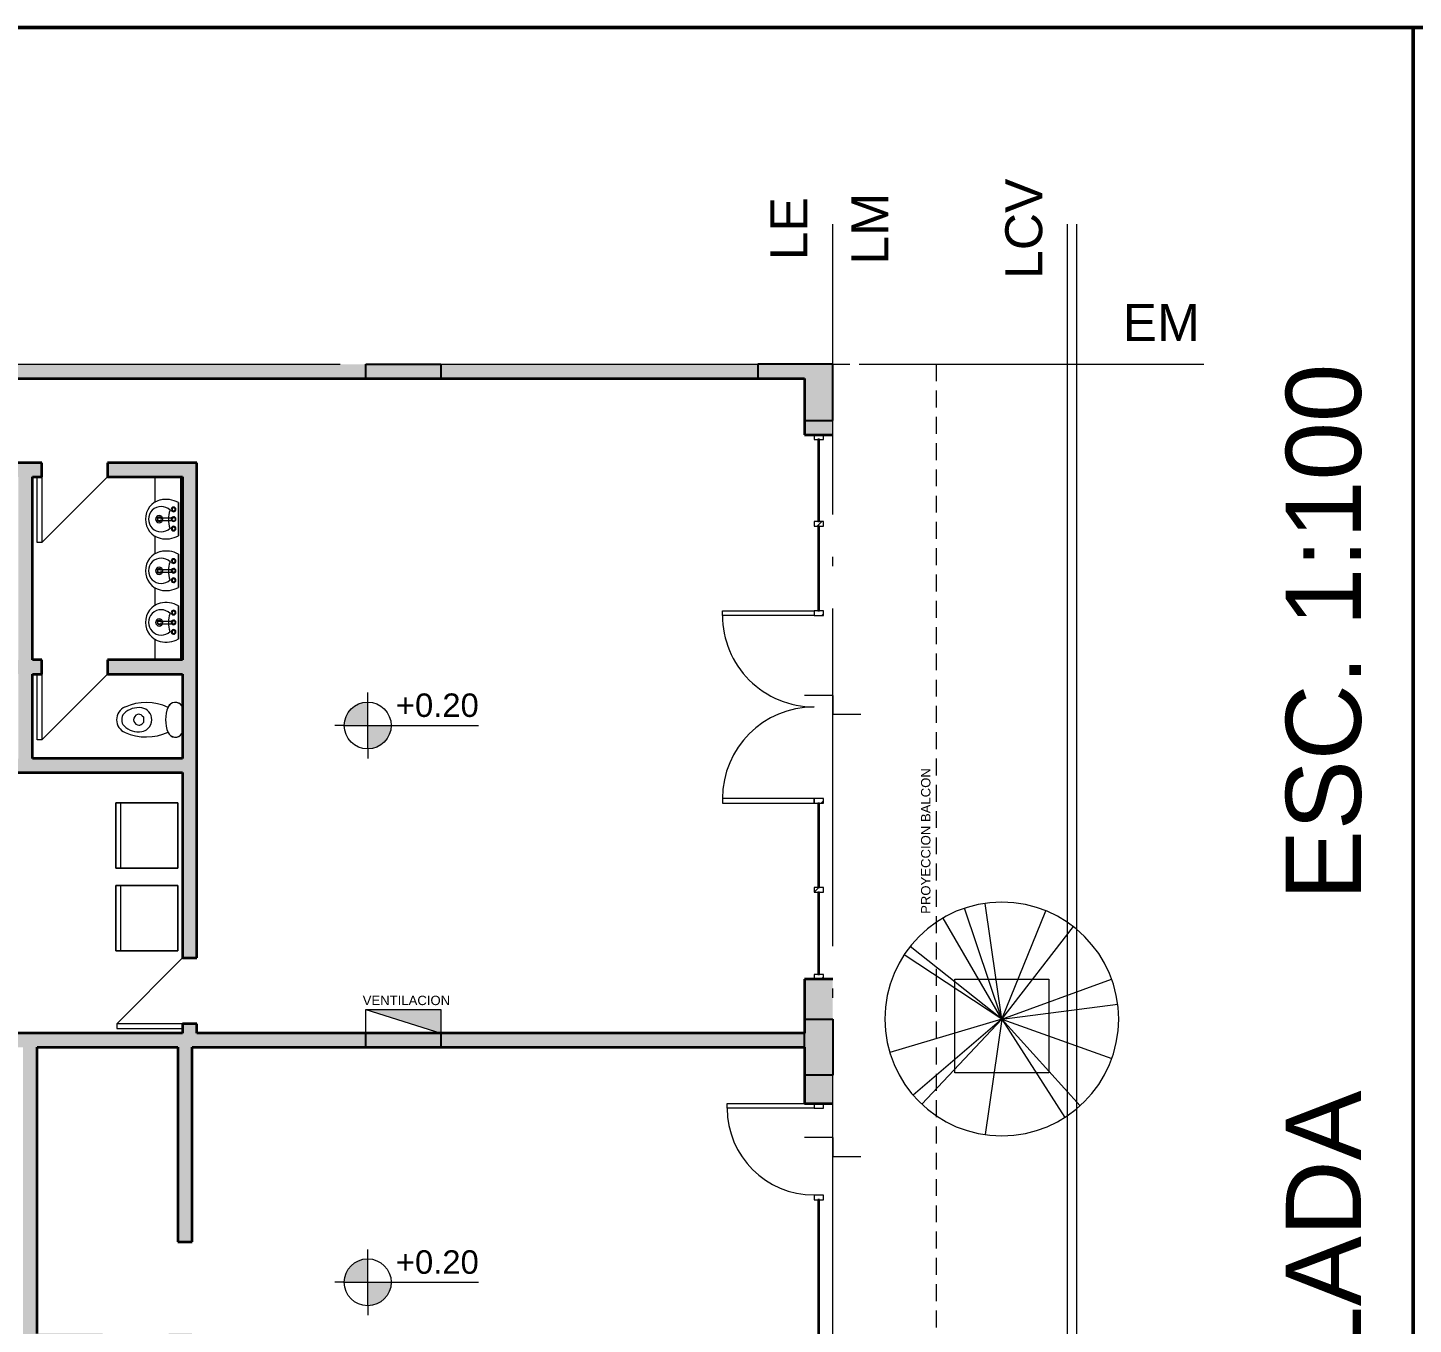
# Model space of a CAD drawing. Header units: metres. Extents: x 42 to 294, y -52 to 32.
# Drawn here: x 69.03 to 83.79, y 17.69 to 31.5 of the extents above; entities that cross this region are included whole.
import ezdxf

# ---------------------------------------------------------------- set-up
doc = ezdxf.new("R2010")
doc.units = ezdxf.units.M
doc.header["$LTSCALE"] = 0.15
doc.linetypes.add('ACAD_ISO02W100', pattern=[15, 12, -3])
doc.linetypes.add('ACAD_ISO04W100', pattern=[30, 24, -3, 0, -3])
doc.layers.get('0').update_dxf_attribs({"lineweight": 20})
for name, color, linetype, lineweight in [('A-DOORSYM', 1, 'Continuous', 9), ('A-FLOROTM', 6, 'Continuous', 13), ('A-WALL', 2, 'Continuous', 30), ('A-WALLCWM', 6, 'Continuous', 9), ('Accesorios', 4, 'Continuous', 20), ('F-AFFFEQM', 6, 'Continuous', 9), ('I-DETLFUM', 2, 'Continuous', 9), ('L-PLNTBEM', 3, 'Continuous', 9), ('P-SANRFIM', 6, 'Continuous', 9), ('PROYECCIONES', 7, 'ACAD_ISO02W100', 9), ('RECUADRO', 82, 'Continuous', 50), ('S-GRIDIDM', 1, 'Continuous', 20), ('VENTILACIONES', 4, 'Continuous', 9)]:
    doc.layers.add(name, color=color, linetype=linetype, lineweight=lineweight)
doc.layers.add('Hatch', color=8, linetype='Continuous')
doc.layers.add('MUROS', color=11, linetype='Continuous')
doc.styles.get("Standard").update_dxf_attribs({"font": 'arial.ttf', "height": 0.15})

# ---------------------------------------------------------------- blocks, each defined once
blk = doc.blocks.new('Panel de sistema - Acristalado-164-01 PBaja')
at = {"layer": 'A-WALLCWM'}
for p, q in [((0.4375, 0.01), (-0.4375, 0.01)), ((-0.4375, 0.01), (-0.4375, -0.01)), ((0.4375, -0.01), (0.4375, 0.01)), ((-0.4375, -0.01), (0.4375, -0.01))]:
    blk.add_line(p, q, dxfattribs=at)
blk = doc.blocks.new('Puerta de 1 hoja - 70x210 cm-73-01 PBaja')
at = {"layer": 'A-DOORSYM', "lineweight": 13}
for p, q in [((0.617, 0.775), (-0.083, 0.075)), ((0.617, 0.775), (-0.083, 0.075)), ((0.617, 0.075), (0.617, 0.775))]:
    blk.add_line(p, q, dxfattribs=at)
blk = doc.blocks.new('Puerta de 1 hoja - 70x210 cm-163-01 PBaja')
at = {"layer": 'A-DOORSYM', "lineweight": 13}
for p, q in [((0.617, 0.775), (-0.083, 0.075)), ((0.617, 0.775), (-0.083, 0.075)), ((0.617, 0.075), (0.617, 0.775))]:
    blk.add_line(p, q, dxfattribs=at)
blk = doc.blocks.new('Puerta de 1 hoja - 70x210 cm-140-01 PBaja')
at = {"layer": 'A-DOORSYM', "lineweight": 13}
for p, q in [((0.617, -0.775), (-0.083, -0.075)), ((0.617, -0.775), (-0.083, -0.075)), ((0.617, -0.075), (0.617, -0.775))]:
    blk.add_line(p, q, dxfattribs=at)
blk = doc.blocks.new('Sgl Glass _2_ - Puerta vidrio-139-01 PBaja')
at = {"layer": 'A-DOORSYM', "lineweight": 13}
blk.add_line((0.4625, 0.05), (0.4625, 0.975), dxfattribs=at)
at = {"layer": 'A-DOORSYM'}
blk.add_arc((0.4625, 0.05), 0.925, 90, 180, dxfattribs=at)
blk = doc.blocks.new('RPC Tree - Deciduous - Red Ash - 4_5-152-01 PBaja')
at = {"layer": 'L-PLNTBEM'}
for q in [(-0.177, 1.232), (-0.626, 1.076), (-0.398, 1.18), (0.468, 1.154), (0.762, 0.985), (-0.976, 0.772), (-1.04, 0.684), (1.17, 0.424), (1.235, 0.159), (-1.192, -0.358), (-0.943, -0.813), (-0.853, -0.907), (-0.177, -1.232), (0.672, -1.048), (0.834, -0.925), (1.172, -0.421)]:
    blk.add_line((0, 0), q, dxfattribs=at)
for start, end in [(360, 180), (180, 360)]:
    blk.add_arc((0, 0), 1.245, start, end, dxfattribs=at)
blk = doc.blocks.new('Panel de sistema - Acristalado-114-01 PBaja')
at = {"layer": 'A-WALLCWM'}
for p, q in [((0.8625, 0.01), (-0.8625, 0.01)), ((-0.8625, 0.01), (-0.8625, -0.01)), ((0.8625, -0.01), (0.8625, 0.01)), ((-0.8625, -0.01), (0.8625, -0.01))]:
    blk.add_line(p, q, dxfattribs=at)
blk = doc.blocks.new('Montante rectangular - Montante rectangular - 5x10 cm Aluminio-113-01 PBaja')
at = {"layer": 'A-WALLCWM'}
h = blk.add_hatch(dxfattribs=at)
h.set_pattern_fill('FP1_19', color=256, style=0, pattern_type=2)
h.set_pattern_definition([(315, (-0.041, 0.329), (0.25173, 0.25173), []), (315, (0.34, 0.329), (0.25173, 0.25173), [])])
h.paths.add_polyline_path([(-0.05, 0.05), (-0.05, -0.05), (0, -0.05), (0, 0.05)], flags=0)
at = {"layer": 'A-WALLCWM', "lineweight": 13}
for p, q in [((-0.05, 0.05), (-0.05, -0.05)), ((0, 0.05), (-0.05, 0.05)), ((0, -0.05), (0, 0.05)), ((-0.05, -0.05), (0, -0.05))]:
    blk.add_line(p, q, dxfattribs=at)
blk = doc.blocks.new('Montante rectangular - Montante rectangular - 5x10 cm Aluminio-112-01 PBaja')
at = {"layer": 'A-WALLCWM'}
h = blk.add_hatch(dxfattribs=at)
h.set_pattern_fill('FP1_20', color=256, style=0, pattern_type=2)
h.set_pattern_definition([(225, (0.031, 0.329), (0.25173, -0.25173), []), (225, (-0.35, 0.329), (0.25173, -0.25173), [])])
h.paths.add_polyline_path([(-0.025, 0.05), (0.025, 0.05), (0.025, -0.05), (-0.025, -0.05)], flags=0)
at = {"layer": 'A-WALLCWM', "lineweight": 13}
for p, q in [((-0.025, 0.05), (0.025, 0.05)), ((-0.025, -0.05), (-0.025, 0.05)), ((0.025, 0.05), (0.025, -0.05)), ((0.025, -0.05), (-0.025, -0.05))]:
    blk.add_line(p, q, dxfattribs=at)
blk = doc.blocks.new('Dbl Glass _2_ - Puerta doble - vidrio-108-01 PBaja')
at = {"layer": 'A-DOORSYM', "lineweight": 13}
for p, q in [((-0.975, -0.05), (-0.975, -1.025)), ((0.975, -0.05), (0.975, -1.025))]:
    blk.add_line(p, q, dxfattribs=at)
at = {"layer": 'A-DOORSYM'}
for centre, start, end in [((-0.975, -0.05), 270, 0), ((0.975, -0.05), 180, 270)]:
    blk.add_arc(centre, 0.975, start, end, dxfattribs=at)
blk = doc.blocks.new('Panel de sistema - Acristalado-107-01 PBaja')
at = {"layer": 'A-WALLCWM'}
for p, q in [((0.45, 0.01), (-0.45, 0.01)), ((-0.45, 0.01), (-0.45, -0.01)), ((0.45, -0.01), (0.45, 0.01)), ((-0.45, -0.01), (0.45, -0.01))]:
    blk.add_line(p, q, dxfattribs=at)
blk = doc.blocks.new('Panel de sistema - Acristalado-106-01 PBaja')
at = {"layer": 'A-WALLCWM'}
for p, q in [((0.45, 0.01), (-0.45, 0.01)), ((-0.45, 0.01), (-0.45, -0.01)), ((0.45, -0.01), (0.45, 0.01)), ((-0.45, -0.01), (0.45, -0.01))]:
    blk.add_line(p, q, dxfattribs=at)
blk = doc.blocks.new('Panel de sistema - Acristalado-105-01 PBaja')
at = {"layer": 'A-WALLCWM'}
for p, q in [((0.4375, 0.01), (-0.4375, 0.01)), ((-0.4375, 0.01), (-0.4375, -0.01)), ((0.4375, -0.01), (0.4375, 0.01)), ((-0.4375, -0.01), (0.4375, -0.01))]:
    blk.add_line(p, q, dxfattribs=at)
blk = doc.blocks.new('Montante rectangular - Montante rectangular - 5x10 cm Aluminio-104-01 PBaja')
at = {"layer": 'A-WALLCWM'}
h = blk.add_hatch(dxfattribs=at)
h.set_pattern_fill('FP1_24', color=256, style=0, pattern_type=2)
h.set_pattern_definition([(315, (-0.113, 0.329), (0.25173, 0.25173), []), (315, (0.268, 0.329), (0.25173, 0.25173), [])])
h.paths.add_polyline_path([(-0.05, 0.05), (-0.05, -0.05), (0, -0.05), (0, 0.05)], flags=0)
at = {"layer": 'A-WALLCWM', "lineweight": 13}
for p, q in [((-0.05, 0.05), (-0.05, -0.05)), ((0, 0.05), (-0.05, 0.05)), ((0, -0.05), (0, 0.05)), ((-0.05, -0.05), (0, -0.05))]:
    blk.add_line(p, q, dxfattribs=at)
blk = doc.blocks.new('Montante rectangular - Montante rectangular - 5x10 cm Aluminio-103-01 PBaja')
at = {"layer": 'A-WALLCWM'}
h = blk.add_hatch(dxfattribs=at)
h.set_pattern_fill('FP1_25', color=256, style=0, pattern_type=2)
h.set_pattern_definition([(225, (0.103, 0.329), (0.25173, -0.25173), []), (225, (-0.278, 0.329), (0.25173, -0.25173), [])])
h.paths.add_polyline_path([(-0.025, 0.05), (0.025, 0.05), (0.025, -0.05), (-0.025, -0.05)], flags=0)
at = {"layer": 'A-WALLCWM', "lineweight": 13}
for p, q in [((-0.025, 0.05), (0.025, 0.05)), ((-0.025, -0.05), (-0.025, 0.05)), ((0.025, 0.05), (0.025, -0.05)), ((0.025, -0.05), (-0.025, -0.05))]:
    blk.add_line(p, q, dxfattribs=at)
blk = doc.blocks.new('Montante rectangular - Montante rectangular - 5x10 cm Aluminio-102-01 PBaja')
at = {"layer": 'A-WALLCWM'}
h = blk.add_hatch(dxfattribs=at)
h.set_pattern_fill('FP1_26', color=256, style=0, pattern_type=2)
h.set_pattern_definition([(225, (0.094, 0.329), (0.25173, -0.25173), []), (225, (-0.287, 0.329), (0.25173, -0.25173), [])])
h.paths.add_polyline_path([(-0.025, 0.05), (0.025, 0.05), (0.025, -0.05), (-0.025, -0.05)], flags=0)
at = {"layer": 'A-WALLCWM', "lineweight": 13}
for p, q in [((-0.025, 0.05), (0.025, 0.05)), ((-0.025, -0.05), (-0.025, 0.05)), ((0.025, 0.05), (0.025, -0.05)), ((0.025, -0.05), (-0.025, -0.05))]:
    blk.add_line(p, q, dxfattribs=at)
blk = doc.blocks.new('Montante rectangular - Montante rectangular - 5x10 cm Aluminio-101-01 PBaja')
at = {"layer": 'A-WALLCWM'}
h = blk.add_hatch(dxfattribs=at)
h.set_pattern_fill('FP1_27', color=256, style=0, pattern_type=2)
h.set_pattern_definition([(225, (0.074, 0.329), (0.25173, -0.25173), []), (225, (-0.307, 0.329), (0.25173, -0.25173), [])])
h.paths.add_polyline_path([(-0.025, 0.05), (0.025, 0.05), (0.025, -0.05), (-0.025, -0.05)], flags=0)
at = {"layer": 'A-WALLCWM', "lineweight": 13}
for p, q in [((-0.025, 0.05), (0.025, 0.05)), ((-0.025, -0.05), (-0.025, 0.05)), ((0.025, 0.05), (0.025, -0.05)), ((0.025, -0.05), (-0.025, -0.05))]:
    blk.add_line(p, q, dxfattribs=at)
blk = doc.blocks.new('Montante rectangular - Montante rectangular - 5x10 cm Aluminio-100-01 PBaja')
at = {"layer": 'A-WALLCWM'}
h = blk.add_hatch(dxfattribs=at)
h.set_pattern_fill('FP1_28', color=256, style=0, pattern_type=2)
h.set_pattern_definition([(225, (0.064, 0.329), (0.25173, -0.25173), []), (225, (-0.317, 0.329), (0.25173, -0.25173), [])])
h.paths.add_polyline_path([(-0.025, 0.05), (0.025, 0.05), (0.025, -0.05), (-0.025, -0.05)], flags=0)
at = {"layer": 'A-WALLCWM', "lineweight": 13}
for p, q in [((-0.025, 0.05), (0.025, 0.05)), ((-0.025, -0.05), (-0.025, 0.05)), ((0.025, 0.05), (0.025, -0.05)), ((0.025, -0.05), (-0.025, -0.05))]:
    blk.add_line(p, q, dxfattribs=at)
blk = doc.blocks.new('Montante rectangular - Montante rectangular - 5x10 cm Aluminio-99-01 PBaja')
at = {"layer": 'A-WALLCWM'}
h = blk.add_hatch(dxfattribs=at)
h.set_pattern_fill('FP1_29', color=256, style=0, pattern_type=2)
h.set_pattern_definition([(225, (0.055, 0.329), (0.25173, -0.25173), []), (225, (-0.326, 0.329), (0.25173, -0.25173), [])])
h.paths.add_polyline_path([(-0.05, 0.05), (0, 0.05), (0, -0.05), (-0.05, -0.05)], flags=0)
at = {"layer": 'A-WALLCWM', "lineweight": 13}
for p, q in [((-0.05, 0.05), (0, 0.05)), ((-0.05, -0.05), (-0.05, 0.05)), ((0, 0.05), (0, -0.05)), ((0, -0.05), (-0.05, -0.05))]:
    blk.add_line(p, q, dxfattribs=at)
blk = doc.blocks.new('WC w Cistern _5_ - 540 x 360mm-55-01 PBaja')
at = {"layer": 'P-SANRFIM'}
for p, q in [((-0.147, 0), (-0.147, -0.009)), ((-0.147, 0), (-0.147, -0.009)), ((0.147, -0.009), (0.147, 0)), ((0.147, -0.009), (0.147, 0)), ((-0.043, -0.431), (-0.031, -0.418)), ((-0.031, -0.418), (0.031, -0.418)), ((0.031, -0.418), (0.043, -0.431))]:
    blk.add_line(p, q, dxfattribs=at)
for centre, radius, start, end in [((-0.103, -0.079), 0.0825, 122.2745, 248.8192), ((-0.103, -0.079), 0.0825, 122.2745, 246.8782), ((0.103, -0.079), 0.0825, 291.1808, 57.7255), ((0.103, -0.079), 0.0825, 293.1218, 57.7255), ((0.375, -0.388), 0.558, 155.3545, 203.7969), ((0.375, -0.388), 0.558, 155.3903, 203.7969), ((0, 0.162), 0.344, 246.8782, 293.1218), ((-0.375, -0.388), 0.558, 336.2031, 24.6455), ((-0.375, -0.388), 0.558, 336.2031, 24.6097), ((0.091, -0.47), 0.22, 170.9061, 224.3974), ((0, -0.456), 0.128, 89.9985, 170.9061), ((-0.008, -0.466), 0.05, 135, 197.1865), ((0, -0.456), 0.128, 42.4453, 90.0015), ((0.008, -0.466), 0.05, 342.8171, 45), ((-0.091, -0.47), 0.22, 315.6026, 9.0939), ((0, -0.456), 0.128, 9.0939, 42.4453), ((0, -0.464), 0.0581, 197.1865, 342.8171), ((0.001, -0.553), 0.15, 203.7969, 269.4689), ((0.001, -0.553), 0.15, 203.7969, 269.4689), ((-0.008, -0.567), 0.0816, 224.3974, 275.8355), ((-0.001, -0.553), 0.15, 270.5311, 336.2031), ((-0.001, -0.553), 0.15, 270.5311, 336.2031), ((0.008, -0.567), 0.0816, 264.1645, 315.6026)]:
    blk.add_arc(centre, radius, start, end, dxfattribs=at)
blk = doc.blocks.new('Basins w Vanity Unit - Basins w Vanity Unit-53-01 PBaja')
at = {"layer": 'I-DETLFUM'}
for p, q in [((-0.493, 0.295), (-0.714, 0.295)), ((0.057, 0.295), (-0.135, 0.295)), ((0.607, 0.295), (0.415, 0.295)), ((1.236, 0.295), (0.965, 0.295)), ((-0.714, 0.02), (1.236, 0.02))]:
    blk.add_line(p, q, dxfattribs=at)
blk = doc.blocks.new('Sink - Cloakroom - 440 x 350mm-52-01 PBaja')
at = {"layer": 'P-SANRFIM'}
for p, q in [((-0.015, 0.215), (-0.015, 0.071)), ((0.015, 0.215), (0.015, 0.071)), ((-0.177, 0), (0.177, 0)), ((0.177, 0), (-0.177, 0))]:
    blk.add_line(p, q, dxfattribs=at)
for centre, radius, start, end in [((-0.006, 0.145), 0.204, 88.3442, 166.3649), ((-0.006, 0.145), 0.204, 88.3442, 166.3649), ((0, 0.184), 0.135, 314.9444, 224.5371), ((0.006, 0.145), 0.204, 13.6351, 91.6558), ((0.006, 0.145), 0.204, 13.6351, 91.6558), ((0.053, 0.131), 0.264, 166.3649, 209.6351), ((0.053, 0.131), 0.264, 166.3649, 209.6351), ((0, 0.204), 0.0386, 0, 180), ((0, 0.204), 0.0386, 180, 0), ((0, 0.204), 0.0235, 0, 180), ((0, 0.204), 0.0235, 180, 0), ((-0.053, 0.131), 0.264, 330.3649, 13.6351), ((-0.053, 0.131), 0.264, 330.3649, 13.6351), ((-0.101, 0.051), 0.025, 360, 180), ((-0.101, 0.051), 0.025, 180, 360), ((-0.101, 0.051), 0.017, 0, 180), ((-0.101, 0.051), 0.017, 180, 0), ((-0.002, -0.16), 0.267, 68.6801, 110.8014), ((0, 0.051), 0.025, 360, 180), ((0, 0.051), 0.025, 180, 360), ((-0.001, 0.049), 0.0168, 90, 270), ((-0.001, 0.049), 0.0168, 270, 90), ((0.104, 0.051), 0.025, 0, 180), ((0.104, 0.051), 0.025, 180, 0), ((0.104, 0.05), 0.017, 0, 180), ((0.104, 0.05), 0.017, 180, 0)]:
    blk.add_arc(centre, radius, start, end, dxfattribs=at)
blk.add_ellipse((0, 0.215), major_axis=(0.015, 0), ratio=0.428525, start_param=0, end_param=3.141593, dxfattribs=at)
blk = doc.blocks.new('Refrigerator - 695 x 1650 x 660mm-38-01 PBaja')
at = {"layer": 'F-AFFFEQM'}
for p, q in [((0.695, -0.102), (0, -0.102)), ((0, -0.102), (0, -0.762)), ((0, -0.102), (0.695, -0.102)), ((0, -0.762), (0, -0.102)), ((0.695, -0.762), (0.695, -0.102)), ((0.695, -0.102), (0.695, -0.762)), ((0.695, -0.152), (0, -0.152)), ((0, -0.762), (0.695, -0.762)), ((0.695, -0.762), (0, -0.762))]:
    blk.add_line(p, q, dxfattribs=at)

msp = doc.modelspace()

# ---------------------------------------------------------------- hatches: boundary and pattern name
at = {"ltscale": 0.1}
h = msp.add_hatch(color=256, dxfattribs=at)
h.paths.add_polyline_path([(72.654, 24.321, 0.414214), (72.404, 24.071), (72.404, 24.071), (72.654, 24.071)])
h.paths.add_polyline_path([(72.904, 24.071), (72.654, 24.071), (72.654, 23.821, 0.414214)])
h = msp.add_hatch(color=256, dxfattribs=at)
h.paths.add_polyline_path([(72.654, 18.389, 0.414214), (72.404, 18.139), (72.404, 18.139), (72.654, 18.139)])
h.paths.add_polyline_path([(72.904, 18.139), (72.654, 18.139), (72.654, 17.889, 0.414214)])
at = {"layer": 'Hatch', "ltscale": 0.2}
for points in [[(73.433, 27.769), (73.433, 27.919), (72.633, 27.919), (72.633, 27.769)], [(77.308, 27.319), (77.608, 27.319), (77.608, 27.919), (76.808, 27.919), (76.808, 27.769), (77.308, 27.769)], [(77.608, 20.944), (77.308, 20.944), (77.308, 20.344), (77.608, 20.344)], [(73.433, 20.794), (72.633, 20.794), (72.633, 20.644), (73.433, 20.644)]]:
    msp.add_hatch(color=256, dxfattribs=at).paths.add_polyline_path(points)
at = {"layer": 'MUROS', "ltscale": 0.1}
for points in [[(68.133, 27.919), (68.133, 27.769), (72.633, 27.769), (72.633, 27.919)], [(76.808, 27.769), (76.808, 27.919), (73.433, 27.919), (73.433, 27.769)], [(77.308, 27.319), (77.308, 27.169), (77.608, 27.169), (77.608, 27.319)]]:
    msp.add_hatch(color=256, dxfattribs=at).paths.add_polyline_path(points)
h = msp.add_hatch(color=256, dxfattribs=at)
h.paths.add_polyline_path([(67.333, 21.094), (67.333, 21.244), (67.033, 21.244), (67.033, 21.094)])
h.paths.add_polyline_path([(67.033, 23.244), (67.333, 23.244), (67.333, 23.569), (70.683, 23.569), (70.683, 21.594), (70.833, 21.594), (70.833, 26.869), (69.883, 26.869), (69.883, 26.719), (70.683, 26.719), (70.683, 24.769), (69.883, 24.769), (69.883, 24.619), (70.683, 24.619), (70.683, 23.719), (69.083, 23.719), (69.083, 24.619), (69.183, 24.619), (69.183, 24.769), (69.083, 24.769), (69.083, 26.719), (69.183, 26.719), (69.183, 26.869), (68.833, 26.869), (68.833, 26.719), (68.883, 26.719), (68.933, 26.719), (68.933, 24.769), (68.833, 24.769), (68.833, 24.619), (68.883, 24.619), (68.933, 24.619), (68.933, 23.719), (67.333, 23.719), (67.333, 24.619), (68.133, 24.619), (68.133, 24.769), (67.333, 24.769), (67.333, 26.719), (68.133, 26.719), (68.133, 26.869), (67.333, 26.869), (67.333, 27.019), (67.033, 27.019)])
h = msp.add_hatch(color=256, dxfattribs=at)
h.paths.add_polyline_path([(77.608, 21.369), (77.308, 21.369), (77.308, 20.944), (77.608, 20.944)])
h.paths.add_polyline_path([(77.308, 20.794), (73.433, 20.794), (73.433, 20.644), (77.308, 20.644)], flags=17)
h.paths.add_polyline_path([(77.608, 20.344), (77.308, 20.344), (77.308, 20.044), (77.408, 20.044), (77.508, 20.044), (77.608, 20.044)])
h.paths.add_polyline_path([(72.633, 20.794), (70.833, 20.794), (70.833, 20.894), (70.683, 20.894), (70.683, 20.844), (70.683, 20.794), (67.333, 20.794), (67.333, 20.744), (67.633, 20.744), (67.633, 20.644), (68.983, 20.644), (68.983, 10.944), (68.783, 10.944), (68.783, 10.794), (68.983, 10.794), (68.983, 9.128), (69.283, 9.128), (69.283, 9.889), (69.133, 9.889), (69.133, 13.544), (69.833, 13.544), (69.833, 13.694), (69.133, 13.694), (69.133, 15.494), (70.633, 15.494), (70.633, 13.694), (70.533, 13.694), (70.533, 13.544), (70.883, 13.544), (70.883, 13.694), (70.833, 13.694), (70.783, 13.694), (70.783, 15.494), (72.958, 15.494), (72.958, 14.319), (73.108, 14.319), (73.108, 15.494), (77.308, 15.494), (77.308, 14.319), (77.608, 14.319), (77.608, 15.944), (77.308, 15.944), (77.308, 15.644), (70.783, 15.644), (70.783, 17.594), (70.533, 17.594), (70.533, 17.444), (70.583, 17.444), (70.633, 17.444), (70.633, 15.644), (69.133, 15.644), (69.133, 17.444), (69.833, 17.444), (69.833, 17.594), (69.133, 17.594), (69.133, 20.644), (70.633, 20.644), (70.633, 18.569), (70.783, 18.569), (70.783, 20.644), (72.633, 20.644)])
at = {"layer": 'VENTILACIONES'}
msp.add_hatch(color=256, dxfattribs=at).paths.add_polyline_path([(73.433, 21.044), (72.633, 21.044), (73.433, 20.794)])

# ---------------------------------------------------------------- linework, layer by layer
at = {"ltscale": 0.1}
for p, q in [((72.654, 24.321), (72.654, 24.421)), ((72.654, 23.821), (72.654, 24.321)), ((72.404, 24.071), (72.304, 24.071)), ((72.404, 24.071), (73.836, 24.071)), ((72.654, 23.821), (72.654, 23.721)), ((72.654, 18.389), (72.654, 18.489)), ((72.654, 17.889), (72.654, 18.389)), ((72.404, 18.139), (72.304, 18.139)), ((72.404, 18.139), (73.836, 18.139)), ((72.654, 17.889), (72.654, 17.789))]:
    msp.add_line(p, q, dxfattribs=at)
for centre in [(72.654, 24.071), (72.654, 18.139)]:
    msp.add_circle(centre, 0.25, dxfattribs=at)
at = {"layer": 'A-DOORSYM', "ltscale": 0.1}
for p, q in [((69.133, 26.019), (69.133, 26.719)), ((69.133, 26.719), (69.183, 26.719)), ((69.183, 26.019), (69.133, 26.019)), ((76.433, 25.244), (76.433, 25.294)), ((76.433, 25.294), (77.408, 25.294)), ((77.408, 25.294), (77.408, 25.244)), ((69.133, 23.919), (69.133, 24.619)), ((69.133, 24.619), (69.183, 24.619)), ((69.183, 23.919), (69.133, 23.919)), ((76.433, 23.294), (76.433, 23.244)), ((76.433, 23.244), (77.408, 23.244)), ((77.408, 23.244), (77.408, 23.294)), ((69.983, 20.894), (69.983, 20.844)), ((69.983, 20.844), (70.683, 20.844)), ((70.683, 20.844), (70.683, 20.894)), ((76.483, 19.994), (76.483, 20.044)), ((76.483, 20.044), (77.408, 20.044)), ((77.408, 20.044), (77.408, 19.994))]:
    msp.add_line(p, q, dxfattribs=at)
at = {"layer": 'A-FLOROTM'}
for p, q in [((80.108, 7.918), (80.108, 29.411)), ((80.208, 7.918), (80.208, 29.411)), ((78.908, 21.369), (79.908, 21.369)), ((78.908, 20.369), (78.908, 21.369)), ((79.908, 21.369), (79.908, 20.369)), ((79.908, 20.369), (78.908, 20.369))]:
    msp.add_line(p, q, dxfattribs=at)
at = {"layer": 'A-WALL', "lineweight": 35}
for p, q in [((67.333, 27.769), (77.308, 27.769)), ((77.308, 27.769), (77.308, 27.169)), ((77.308, 27.169), (77.608, 27.169)), ((69.183, 26.869), (68.833, 26.869)), ((69.183, 26.719), (69.183, 26.869)), ((70.833, 26.869), (69.883, 26.869)), ((69.883, 26.869), (69.883, 26.719)), ((70.833, 21.594), (70.833, 26.869)), ((69.083, 26.719), (69.183, 26.719)), ((69.083, 24.769), (69.083, 26.719)), ((69.883, 26.719), (70.683, 26.719)), ((70.683, 26.719), (70.683, 24.769)), ((69.183, 24.769), (69.083, 24.769)), ((69.183, 24.619), (69.183, 24.769)), ((70.683, 24.769), (69.883, 24.769)), ((69.883, 24.769), (69.883, 24.619)), ((69.083, 24.619), (69.183, 24.619)), ((69.083, 23.719), (69.083, 24.619)), ((69.883, 24.619), (70.683, 24.619)), ((70.683, 24.619), (70.683, 23.719)), ((70.683, 23.719), (69.083, 23.719)), ((67.333, 23.569), (70.683, 23.569)), ((70.683, 23.569), (70.683, 21.594)), ((70.683, 21.594), (70.833, 21.594)), ((77.308, 21.369), (77.308, 20.794)), ((77.608, 21.369), (77.308, 21.369)), ((70.833, 20.894), (70.683, 20.894)), ((70.683, 20.894), (70.683, 20.794)), ((70.833, 20.794), (70.833, 20.894)), ((70.683, 20.794), (67.333, 20.794)), ((77.308, 20.794), (70.833, 20.794)), ((69.133, 17.594), (69.133, 20.644)), ((69.133, 20.644), (70.633, 20.644)), ((70.633, 20.644), (70.633, 18.569)), ((70.783, 20.644), (77.308, 20.644)), ((70.783, 18.569), (70.783, 20.644)), ((77.308, 20.644), (77.308, 20.044)), ((77.308, 20.044), (77.608, 20.044)), ((70.633, 18.569), (70.783, 18.569))]:
    msp.add_line(p, q, dxfattribs=at)
at = {"layer": 'Accesorios'}
for p, q in [((77.608, 24.392), (77.308, 24.392)), ((77.608, 24.392), (77.608, 24.192)), ((77.608, 24.192), (77.908, 24.192)), ((77.608, 19.68), (77.308, 19.68)), ((77.608, 19.68), (77.608, 19.48)), ((77.608, 19.48), (77.908, 19.48))]:
    msp.add_line(p, q, dxfattribs=at)
at = {"layer": 'Hatch', "ltscale": 0.2}
for p, q in [((72.633, 27.769), (72.633, 27.919)), ((72.633, 27.919), (73.433, 27.919)), ((73.433, 27.919), (73.433, 27.769)), ((77.608, 27.919), (76.808, 27.919)), ((76.808, 27.919), (76.808, 27.769)), ((77.608, 27.319), (77.608, 27.919)), ((73.433, 27.769), (72.633, 27.769)), ((76.808, 27.769), (77.308, 27.769)), ((77.308, 27.769), (77.308, 27.319)), ((77.308, 27.319), (77.608, 27.319)), ((77.308, 20.944), (77.608, 20.944)), ((77.308, 20.344), (77.308, 20.944)), ((77.608, 20.944), (77.608, 20.344)), ((72.633, 20.644), (72.633, 20.794)), ((72.633, 20.794), (73.433, 20.794)), ((73.433, 20.794), (73.433, 20.644)), ((73.433, 20.644), (72.633, 20.644)), ((77.608, 20.344), (77.308, 20.344))]:
    msp.add_line(p, q, dxfattribs=at)
at = {"layer": 'PROYECCIONES', "ltscale": 0.1}
for p, q in [((77.608, 27.919), (78.708, 27.919)), ((78.708, 27.919), (78.708, 17.019))]:
    msp.add_line(p, q, dxfattribs=at)
at = {"layer": 'RECUADRO', "ltscale": 0.1}
for p, q in [((41.791, 31.505), (293.791, 31.505)), ((293.791, 31.505), (41.791, 31.505)), ((83.791, 3.341), (83.791, 31.505)), ((83.791, 31.505), (83.791, 3.341))]:
    msp.add_line(p, q, dxfattribs=at)
at = {"layer": 'S-GRIDIDM', "linetype": 'ACAD_ISO04W100'}
for p, q in [((77.608, 7.919), (77.608, 29.411)), ((45.76, 27.919), (81.593, 27.919))]:
    msp.add_line(p, q, dxfattribs=at)
at = {"layer": 'VENTILACIONES'}
for p, q in [((72.633, 20.794), (72.633, 21.044)), ((72.633, 21.044), (73.433, 21.044)), ((72.633, 21.044), (73.433, 20.794)), ((73.433, 21.044), (73.433, 20.794))]:
    msp.add_line(p, q, dxfattribs=at)

# ---------------------------------------------------------------- block references
at = {"layer": 'A-DOORSYM'}
for name, p, rotation in [('Puerta de 1 hoja - 70x210 cm-73-01 PBaja', (69.8, 26.794), 180), ('Puerta de 1 hoja - 70x210 cm-163-01 PBaja', (69.8, 24.694), 180), ('Puerta de 1 hoja - 70x210 cm-140-01 PBaja', (70.758, 21.511), 269.9999999999999)]:
    msp.add_blockref(name, p, dxfattribs=dict(at, rotation=rotation))
at = {"layer": 'A-WALLCWM'}
for name, p, rotation in [('Montante rectangular - Montante rectangular - 5x10 cm Aluminio-104-01 PBaja', (77.458, 27.169), 89.99999999999993), ('Panel de sistema - Acristalado-164-01 PBaja', (77.458, 26.682), 269.9999999999999), ('Panel de sistema - Acristalado-106-01 PBaja', (77.458, 25.744), 269.9999999999999), ('Dbl Glass _2_ - Puerta doble - vidrio-108-01 PBaja', (77.458, 24.269), 269.9999999999999), ('Panel de sistema - Acristalado-107-01 PBaja', (77.458, 22.794), 269.9999999999999), ('Panel de sistema - Acristalado-105-01 PBaja', (77.458, 21.857), 269.9999999999999), ('Sgl Glass _2_ - Puerta vidrio-139-01 PBaja', (77.458, 19.532), 89.9999999999999), ('Montante rectangular - Montante rectangular - 5x10 cm Aluminio-113-01 PBaja', (77.458, 20.044), 89.9999999999999), ('Panel de sistema - Acristalado-114-01 PBaja', (77.458, 18.157), 269.9999999999999)]:
    msp.add_blockref(name, p, dxfattribs=dict(at, rotation=rotation))
at = {"layer": 'A-WALLCWM', "extrusion": (0, 0, -1), "rotation": 270.0000000000001}
for name, p in [('Montante rectangular - Montante rectangular - 5x10 cm Aluminio-103-01 PBaja', (-77.458, 26.219)), ('Montante rectangular - Montante rectangular - 5x10 cm Aluminio-102-01 PBaja', (-77.458, 25.269)), ('Montante rectangular - Montante rectangular - 5x10 cm Aluminio-101-01 PBaja', (-77.458, 23.269)), ('Montante rectangular - Montante rectangular - 5x10 cm Aluminio-100-01 PBaja', (-77.458, 22.319)), ('Montante rectangular - Montante rectangular - 5x10 cm Aluminio-99-01 PBaja', (-77.458, 21.369)), ('Montante rectangular - Montante rectangular - 5x10 cm Aluminio-112-01 PBaja', (-77.458, 19.044))]:
    msp.add_blockref(name, p, dxfattribs=at)
at = {"layer": 'F-AFFFEQM', "rotation": 89.9999999999998}
for p in [(69.871, 22.552), (69.871, 21.672)]:
    msp.add_blockref('Refrigerator - 695 x 1650 x 660mm-38-01 PBaja', p, dxfattribs=at)
at = {"layer": 'I-DETLFUM', "rotation": 89.99999999999999}
msp.add_blockref('Basins w Vanity Unit - Basins w Vanity Unit-53-01 PBaja', (70.683, 25.483), dxfattribs=at)
at = {"layer": 'L-PLNTBEM'}
msp.add_blockref('RPC Tree - Deciduous - Red Ash - 4_5-152-01 PBaja', (79.408, 20.944), dxfattribs=at)
at = {"layer": 'P-SANRFIM'}
for name, p, rotation in [('Sink - Cloakroom - 440 x 350mm-52-01 PBaja', (70.638, 26.269), 89.99999999999999), ('Sink - Cloakroom - 440 x 350mm-52-01 PBaja', (70.638, 25.719), 89.99999999999999), ('Sink - Cloakroom - 440 x 350mm-52-01 PBaja', (70.638, 25.169), 89.99999999999999), ('WC w Cistern _5_ - 540 x 360mm-55-01 PBaja', (70.683, 24.132), 269.9999999999997)]:
    msp.add_blockref(name, p, dxfattribs=dict(at, rotation=rotation))

# ---------------------------------------------------------------- texts
at = {"ltscale": 0.1, "attachment_point": 1}
for s, insert, char_height, width in [('{\\fArial|b0|i0|c0|p34;+0.20}', (72.954, 24.412), 0.25, 1.01133), ('VENTILACION', (72.601, 21.192), 0.1, 2.14772), ('{\\fArial|b0|i0|c0|p34;+0.20}', (72.954, 18.48), 0.25, 1.01133)]:
    msp.add_mtext(s, dxfattribs=dict(at, insert=insert, char_height=char_height, width=width))
at = {"ltscale": 0.1, "insert": (78.548, 22.064), "char_height": 0.1, "width": 2.14772, "attachment_point": 1, "rotation": 90}
msp.add_mtext('PROYECCION BALCON', dxfattribs=at)
at = {"layer": 'RECUADRO', "ltscale": 0.1, "insert": (82.433, 6.21), "char_height": 0.8, "width": 25.93368, "attachment_point": 1, "rotation": 90}
msp.add_mtext('PLANTA BAJA AMOBLADA^IESC. 1:100', dxfattribs=at)
at = {"layer": 'S-GRIDIDM', "char_height": 0.39341, "width": 0.9072, "attachment_point": 2, "rotation": 90, "line_spacing_factor": 0.938532, "bg_fill": 3, "box_fill_scale": 1.25, "bg_fill_color": 0, "bg_fill_transparency": 0}
for s, insert in [('{\\fArial|b0|i0|c0|p34;LE}', (76.943, 29.363)), ('{\\fArial|b0|i0|c0|p34;LM}', (77.807, 29.363)), ('{\\fArial|b0|i0|c0|p34;LCV}', (79.445, 29.363))]:
    msp.add_mtext(s, dxfattribs=dict(at, insert=insert))
at = {"layer": 'S-GRIDIDM', "insert": (81.107, 28.561), "char_height": 0.39341, "width": 0.9072, "attachment_point": 2, "line_spacing_factor": 0.938532, "bg_fill": 3, "box_fill_scale": 1.25, "bg_fill_color": 0, "bg_fill_transparency": 0}
msp.add_mtext('{\\fArial|b0|i0|c0|p34;EM}', dxfattribs=at)

doc.saveas('drawing.dxf')
